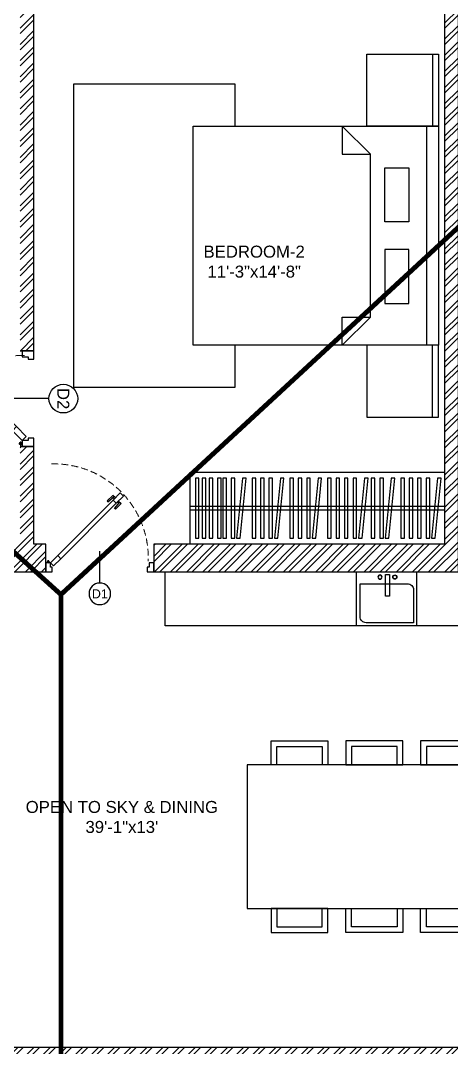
# Model space of a CAD drawing. Header units: millimetres. Extents: x 0 to 59560, y 0 to 21447.
# Drawn here: x 13601 to 17201, y 8582 to 17153 of the extents above; entities that cross this region are included whole.
import ezdxf
from ezdxf.enums import TextEntityAlignment as Align

# ---------------------------------------------------------------- set-up
doc = ezdxf.new("R2010")
doc.units = ezdxf.units.MM
doc.header["$LTSCALE"] = 150
doc.linetypes.add('DASHED', pattern=[0.75, 0.5, -0.25])
for name, color, linetype in [('ad-Door', 11, 'Continuous'), ('ad-Furniture', 8, 'Continuous'), ('ad-Text', 7, 'Continuous'), ('ad-Text Main_Door&window Label', 7, 'Continuous'), ('ad-Wall', 240, 'Continuous'), ('ad-Wall hatch', 8, 'Continuous')]:
    doc.layers.add(name, color=color, linetype=linetype)
doc.layers.add('ad-Primary Roof', color=5, linetype='Continuous', true_color=0x0000ff)
doc.styles.add('New Text Style', font='arial.ttf', dxfattribs={"height": 100})
doc.styles.get("Standard").update_dxf_attribs({"font": 'arial.ttf'})

# ---------------------------------------------------------------- blocks, each defined once
blk = doc.blocks.new('*U44')
for p, q in [((8, -111), (42, -111)), ((25, -128), (25, -94)), ((811, -761), (796, -776)), ((746, -826), (761, -811))]:
    blk.add_line(p, q)
for points in [[(50, -100), (0, -100), (0, 0), (71, 0), (71, -36), (71, -50), (50, -50)], [(1150, -100), (1150, -50), (1129, -50), (1129, -36), (1129, 0), (1200, 0), (1200, -100)], [(50, -100), (131, -181), (166, -145), (85, -65)], [(131, -181), (747, -797), (782, -762), (166, -145)], [(828, -878), (747, -797), (782, -762), (863, -842)]]:
    blk.add_lwpolyline(points, close=True)
for points in [[(773, -823), (745, -850), (683, -788), (690, -780), (759, -837)], [(808, -787), (836, -760), (773, -697), (765, -705), (822, -774)]]:
    blk.add_lwpolyline(points)
blk.add_circle((25, -111), 11.1)
at = {"color": 8, "linetype": 'DASHED', "lineweight": 0}
blk.add_arc((93, -153), 1047, 268.1881, 1.8119, dxfattribs=at)
at = {"layer": 'ad-Text Main_Door&window Label'}
blk.add_line((600, 125), (600, -230), dxfattribs=at)
blk.add_circle((600, 245), 120, dxfattribs=at)
at = {"layer": 'ad-Text Main_Door&window Label', "style": 'New Text Style'}
blk.add_attdef('D1', text='', height=100, dxfattribs=at).set_placement((585, 245), align=Align.MIDDLE_CENTER)
blk = doc.blocks.new('*U45')
for p, q in [((-8.3, -111.1), (-41.7, -111.1)), ((-25, -127.8), (-25, -94.4)), ((-528.5, -478), (-513.6, -492.9)), ((-463.3, -543.1), (-478.2, -528.2))]:
    blk.add_line(p, q)
for points in [[(-750, -100), (-750, -50), (-728.6, -50), (-728.6, -35.7), (-728.6, 0), (-800, 0), (-800, -100)], [(-50, -100), (0, -100), (0, 0), (-71.4, 0), (-71.4, -35.7), (-71.4, -50), (-50, -50)], [(-50, -100), (-130.8, -180.8), (-166.2, -145.5), (-85.4, -64.6)], [(-130.8, -180.8), (-464.2, -514.2), (-499.5, -478.8), (-166.2, -145.5)], [(-545, -595), (-464.2, -514.2), (-499.5, -478.8), (-580.3, -559.6)]]:
    blk.add_lwpolyline(points, close=True)
for points in [[(-525.4, -504.7), (-552.8, -477.2), (-490, -414.3), (-482.2, -422.2), (-539.2, -490.8)], [(-490, -540), (-462.5, -567.5), (-399.7, -504.7), (-407.6, -496.8), (-476.2, -553.8)]]:
    blk.add_lwpolyline(points)
blk.add_circle((-25, -111.1), 11.1)
at = {"color": 8, "linetype": 'DASHED', "lineweight": 0}
blk.add_arc((-62.1, -102.1), 698.3, 178.18808, 271.81192, dxfattribs=at)
at = {"layer": 'ad-Text Main_Door&window Label'}
blk.add_line((-400, 125), (-400, -230), dxfattribs=at)
blk.add_circle((-400.3, 245), 120, dxfattribs=at)
at = {"layer": 'ad-Text Main_Door&window Label', "style": 'New Text Style'}
blk.add_attdef('D1', text='', height=100, dxfattribs=at).set_placement((-400.3, 245), align=Align.MIDDLE_CENTER)
blk = doc.blocks.new('zw$6C7B')
at = {"layer": 'ad-Furniture'}
for points in [[(0, 2430), (600, 2430), (600, 3030), (0, 3030)], [(0, 600), (2050, 600), (2050, 2430), (0, 2430)], [(450, 1630), (450, 2080), (250, 2080), (250, 1630)], [(450, 1400), (450, 950), (250, 950), (250, 1400)], [(0, 600), (600, 600), (600, 0), (0, 0)]]:
    blk.add_lwpolyline(points, close=True, dxfattribs=at)
for points in [[(50, 3030), (50, 2430)], [(100, 2430), (100, 600)], [(570.2, 835.1), (805.2, 600), (805.2, 835.1), (570.2, 835.1), (570.2, 2194.9), (805.2, 2430), (805.2, 2194.9), (570.2, 2194.9)], [(50, 0), (50, 600)]]:
    blk.add_lwpolyline(points, dxfattribs=at)
at = {"layer": 'ad-Furniture', "color": 33}
blk.add_lwpolyline([(1700, 2430), (1700, 2780), (3050, 2780), (3050, 250), (1700, 250), (1700, 600)], dxfattribs=at)
blk = doc.blocks.new('zw$6F39')
at = {"layer": 'ad-Furniture'}
for p, q in [((0, 314.9), (-2125, 314.9)), ((0, 284.9), (-2125, 284.9))]:
    blk.add_line(p, q, dxfattribs=at)
for points in [[(0, 0), (-2125, 0), (-2125, 600), (0, 600)], [(-2081.9, 49.9), (-2051.9, 49.9), (-2051.9, 549.9), (-2081.9, 549.9)], [(-2024.4, 49.9), (-1994.4, 49.9), (-1994.4, 549.9), (-2024.4, 549.9)], [(-1967, 49.9), (-1937, 49.9), (-1937, 549.9), (-1967, 549.9)], [(-1897, 49.9), (-1867, 49.9), (-1867, 549.9), (-1897, 549.9)], [(-1852, 49.9), (-1822, 49.9), (-1822, 549.9), (-1852, 549.9)], [(-1782, 49.9), (-1752, 49.9), (-1752, 549.9), (-1782, 549.9)], [(-1737, 49.9), (-1707, 49.9), (-1657, 549.9), (-1687, 549.9)], [(-1607, 49.9), (-1577, 49.9), (-1577, 549.9), (-1607, 549.9)], [(-1537, 49.9), (-1507, 49.9), (-1507, 549.9), (-1537, 549.9)], [(-1467, 49.9), (-1437, 49.9), (-1437, 549.9), (-1467, 549.9)], [(-1422, 49.9), (-1392, 49.9), (-1342, 549.9), (-1372, 549.9)], [(-1292, 49.9), (-1262, 49.9), (-1262, 549.9), (-1292, 549.9)], [(-1222, 49.9), (-1192, 49.9), (-1192, 549.9), (-1222, 549.9)], [(-1152, 49.9), (-1122, 49.9), (-1122, 549.9), (-1152, 549.9)], [(-1107, 49.9), (-1077, 49.9), (-1027, 549.9), (-1057, 549.9)], [(-977, 49.9), (-947, 49.9), (-947, 549.9), (-977, 549.9)], [(-907, 49.9), (-877, 49.9), (-877, 549.9), (-907, 549.9)], [(-837, 49.9), (-807, 49.9), (-807, 549.9), (-837, 549.9)], [(-764.7, 49.9), (-734.7, 49.9), (-734.7, 549.9), (-764.7, 549.9)], [(-719.7, 49.9), (-689.7, 49.9), (-639.7, 549.9), (-669.7, 549.9)], [(-613.1, 49.9), (-583.1, 49.9), (-583.1, 549.9), (-613.1, 549.9)], [(-540.9, 49.9), (-510.9, 49.9), (-510.9, 549.9), (-540.9, 549.9)], [(-495.9, 49.9), (-465.9, 49.9), (-415.9, 549.9), (-445.9, 549.9)], [(-365.9, 49.9), (-335.9, 49.9), (-335.9, 549.9), (-365.9, 549.9)], [(-295.9, 49.9), (-265.9, 49.9), (-265.9, 549.9), (-295.9, 549.9)], [(-225.9, 49.9), (-195.9, 49.9), (-195.9, 549.9), (-225.9, 549.9)], [(-153.6, 49.9), (-123.6, 49.9), (-123.6, 549.9), (-153.6, 549.9)], [(-108.6, 49.9), (-78.6, 49.9), (-28.6, 549.9), (-58.6, 549.9)]]:
    blk.add_lwpolyline(points, close=True, dxfattribs=at)
blk = doc.blocks.new('zw$B3AA')
at = {"layer": 'ad-Door', "ltscale": 5, "rotation": 269.9999999999999}
blk.add_blockref('*U45', (1910, -3650), dxfattribs=at).add_auto_attribs({'D1': 'D2'})
at = {"layer": 'ad-Furniture', "xscale": -1}
blk.add_blockref('zw$6C7B', (5290, -3405), dxfattribs=at)
at = {"layer": 'ad-Furniture', "rotation": 359.9999999999999}
blk.add_blockref('zw$6F39', (5340, -4465), dxfattribs=at)
blk = doc.blocks.new('A$C1298c744')
for points in [[(0, -250), (-450, -250), (-450, 250), (0, 250)], [(-22.1, -24.4), (-203.9, -24.4), (-203.9, 9.7), (-22.1, 9.7)]]:
    blk.add_lwpolyline(points, close=True)
blk.add_lwpolyline([(-425, -225), (-425, 171.1, -0.414214), (-375, 221.1), (-100, 221.1), (-100, -175, -0.414214), (-150, -225)], format="xyb", close=True)
at = {"extrusion": (0, 0, -1)}
blk.add_ellipse((-44.1, 54.6), major_axis=(-12.6, 12.6), ratio=1, dxfattribs=at)
blk.add_ellipse((-44.1, 54.6), major_axis=(-10.5, -10.5), ratio=1, start_param=4.712389, end_param=10.995574, dxfattribs=at)
for major_axis, start_param, end_param in [((-12.6, -12.6), 4.712389, 10.995574), ((-10.5, -10.5), 3.141593, 9.424778)]:
    blk.add_ellipse((-44.1, -69.3), major_axis=major_axis, ratio=1, start_param=start_param, end_param=end_param)
blk = doc.blocks.new('zw$821')
at = {"layer": 'ad-Primary Roof', "linetype": 'DASHED', "ltscale": 2, "const_width": 40}
for points in [[(16380, 1050), (9665, -5150), (2800, 1050)], [(9665, -5150), (9665, -9750)]]:
    blk.add_lwpolyline(points, dxfattribs=at)
blk = doc.blocks.new('$0$Chair')
for p, q in [((200, 237.5), (0, 237.5)), ((0, 237.5), (0, -237.5)), ((152.5, 190), (0, 190)), ((152.5, -190), (152.5, 190)), ((200, -237.5), (200, 237.5)), ((0, -190), (152.5, -190)), ((0, -237.5), (200, -237.5))]:
    blk.add_line(p, q)
blk = doc.blocks.new('$0$D.Table')
at = {"layer": 'ad-Furniture'}
blk.add_lwpolyline([(-1062.5, 600), (1062.5, 600), (1062.5, -600), (-1062.5, -600)], close=True, dxfattribs=at)
at = {"layer": 'ad-Furniture', "xscale": -1}
for p, rotation in [((-625, 600), 270), ((0, -600), 89.99999999999993), ((625, -600), 89.99999999999993)]:
    blk.add_blockref('$0$Chair', p, dxfattribs=dict(at, rotation=rotation))
at = {"layer": 'ad-Furniture'}
for p, rotation in [((0, 600), 90), ((625, 600), 90), ((-625, -600), 270)]:
    blk.add_blockref('$0$Chair', p, dxfattribs=dict(at, rotation=rotation))
blk = doc.blocks.new('zw$4CF3')
at = {"layer": 'ad-Furniture', "xscale": -1, "rotation": 179.9999999999995}
blk.add_blockref('$0$D.Table', (-6042.5, 6620), dxfattribs=at)
at = {"layer": 'ad-Text', "insert": (-8151, 6783.1), "char_height": 100, "width": 1940.407, "attachment_point": 5}
blk.add_mtext('\\pxt25;OPEN TO SKY & DINING\\P39\'-1"x13\'', dxfattribs=at)

msp = doc.modelspace()

# ---------------------------------------------------------------- hatches: boundary and pattern name
at = {"layer": 'ad-Wall hatch'}
h = msp.add_hatch(dxfattribs=at)
h.set_pattern_fill('ANSI32', color=256, scale=10)
h.set_pattern_definition([(45, (4273.8, 3722.27), (-67.35192, 67.35192), []), (45, (4318.7, 3722.27), (-67.35192, 67.35192), [])])
h.paths.add_polyline_path([(18463.8, 8252.3), (18463.8, 8582.3), (9003.8, 8582.3), (9003.8, 8352.3), (9308.8, 8352.3), (9308.8, 7652.3), (9423.8, 7652.3), (9423.8, 8352.3), (12623.8, 8352.3), (12623.8, 6852.3), (11123.8, 6852.3), (11123.8, 6737.3), (12623.8, 6737.3), (12623.8, 3952.3), (9423.8, 3952.3), (9423.8, 6737.3), (10323.8, 6737.3), (10323.8, 6852.3), (9308.8, 6852.3), (9308.8, 3952.3), (4653.8, 3952.3), (4653.8, 8352.3), (8103.8, 8352.3), (8103.8, 8582.3), (7903.8, 8582.3), (7903.8, 12552.3), (8103.8, 12552.3), (8103.8, 12782.3), (4653.8, 12782.3), (4653.8, 17247.3), (9003.8, 17247.3), (9003.8, 14372.3), (10123.8, 14372.3), (10123.8, 14487.3), (9118.8, 14487.3), (9118.8, 17247.3), (11573.8, 17247.3), (11573.8, 14487.3), (10923.8, 14487.3), (10923.8, 14372.3), (11573.8, 14372.3), (11573.8, 12667.3), (9118.8, 12667.3), (9118.8, 13277.3), (9003.8, 13277.3), (9003.8, 12552.3), (13813.8, 12552.3), (13813.8, 12782.3), (13713.8, 12782.3), (13713.8, 13597.3), (13598.8, 13597.3), (13598.8, 12782.3), (11803.8, 12782.3), (11803.8, 17247.3), (13598.8, 17247.3), (13598.8, 14397.3), (13713.8, 14397.3), (13713.8, 17247.3), (17143.8, 17247.3), (17143.8, 12782.3), (14713.8, 12782.3), (14713.8, 12552.3), (17258.8, 12552.3), (17258.8, 17247.3), (22368.8, 17247.3), (22368.8, 14127.3), (22598.8, 14127.3), (22598.8, 17477.3), (4423.8, 17477.3), (4423.8, 12552.3), (7673.8, 12552.3), (7673.8, 8582.3), (4423.8, 8582.3), (4423.8, 3722.3), (12853.8, 3722.3), (12853.8, 8352.3), (18233.8, 8352.3), (18233.8, 8252.3)])
h.paths.add_polyline_path([(18463.8, 7402.3), (18233.8, 7402.3), (18233.8, 3722.3), (19163.8, 3722.3), (19163.8, 3952.3), (18463.8, 3952.3)])
h.paths.add_polyline_path([(20013.8, 3722.3), (22598.8, 3722.3), (22598.8, 8582.3), (20053.8, 8582.3), (20053.8, 12552.3), (22598.8, 12552.3), (22598.8, 12927.3), (22368.8, 12927.3), (22368.8, 12782.3), (19823.8, 12782.3), (19823.8, 8352.3), (22368.8, 8352.3), (22368.8, 3952.3), (20013.8, 3952.3)])

# ---------------------------------------------------------------- linework, layer by layer
at = {"layer": 'ad-Furniture'}
msp.add_lwpolyline([(14808.8, 12552.3), (17258.8, 12552.3), (17258.8, 12102.3), (14808.8, 12102.3)], close=True, dxfattribs=at)

# ---------------------------------------------------------------- block references
at = {"layer": 'ad-Door', "ltscale": 5}
ref = msp.add_blockref('*U44', (13813.8, 12552.3), dxfattribs=dict(at, xscale=-0.7499999997027537, yscale=0.7499999997027537, zscale=0.7499999997027537, rotation=179.9999999999999))
ref.add_attrib('D1', 'D1', dxfattribs={"layer": 'ad-Text Main_Door&window Label', "height": 75, "style": 'New Text Style'}).set_placement((14264, 12368.5), align=Align.MIDDLE_CENTER)
at = {"layer": 'ad-Furniture', "rotation": 89.99999999999999}
msp.add_blockref('A$C1298c744', (16658.8, 12552.3), dxfattribs=at)

# ---------------------------------------------------------------- next in the draw order: block references
at = {"rotation": 360}
msp.add_blockref('zw$B3AA', (11803.8, 17247.3), dxfattribs=at)
msp.add_blockref('zw$4CF3', (22598.8, 3722.3))

# ---------------------------------------------------------------- next in the draw order: linework, layer by layer
at = {"layer": 'ad-Wall'}
for points in [[(13598.8, 14397.3), (13713.8, 14397.3), (13713.8, 17247.3), (17143.8, 17247.3), (17143.8, 12782.3), (14713.8, 12782.3), (14713.8, 12552.3), (17258.8, 12552.3), (17258.8, 17247.3), (22368.8, 17247.3), (22368.8, 14127.3), (22598.8, 14127.3), (22598.8, 17477.3), (4423.8, 17477.3)], [(9003.8, 12552.3), (13813.8, 12552.3), (13813.8, 12782.3), (13713.8, 12782.3), (13713.8, 13597.3), (13598.8, 13597.3)], [(12853.8, 8352.3), (18233.8, 8352.3), (18233.8, 8252.3), (18463.8, 8252.3), (18463.8, 8582.3), (9003.8, 8582.3)]]:
    msp.add_lwpolyline(points, dxfattribs=at)

# ---------------------------------------------------------------- next in the draw order: block references
msp.add_blockref('zw$821', (4273.8, 17512.3))

# ---------------------------------------------------------------- next in the draw order: texts
at = {"layer": 'ad-Text', "insert": (15553.1, 15140.1), "char_height": 100, "width": 863.438, "attachment_point": 5}
msp.add_mtext('\\pxt25;BEDROOM-2\\P11\'-3"x14\'-8"', dxfattribs=at)

doc.saveas('drawing.dxf')
